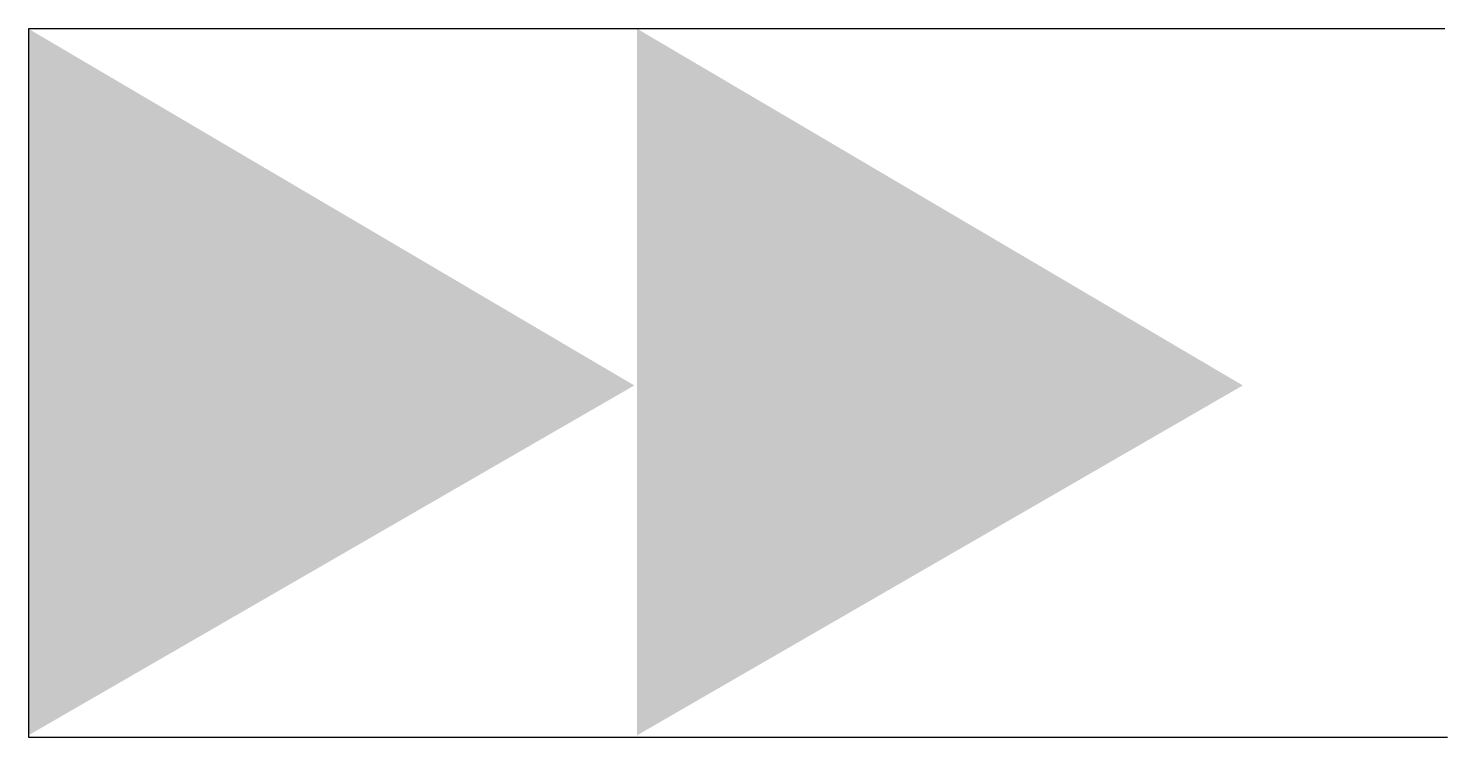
# Model space of a CAD drawing. Extents: x 792.8 to 802.8, y 16.8 to 21.8.
import ezdxf

# ---------------------------------------------------------------- set-up
doc = ezdxf.new("R2010")
doc.units = 0
doc.header["$LTSCALE"] = 5
doc.header["$MEASUREMENT"] = 0
doc.layers.add('11', color=1, linetype='CONTINUOUS')
doc.layers.add('12', color=2, linetype='CONTINUOUS')

msp = doc.modelspace()

# ---------------------------------------------------------------- linework, layer by layer
at = {"layer": '11'}
for p, q in [((792.754, 21.786), (802.735, 21.786)), ((792.754, 16.786), (792.754, 21.786)), ((802.754, 16.786), (792.754, 16.786))]:
    msp.add_line(p, q, dxfattribs=at)
at = {"layer": '12'}
for points in [[(792.751, 16.802), (797.022, 19.269), (792.751, 21.784)], [(797.041, 16.802), (801.311, 19.269), (797.041, 21.784)]]:
    msp.add_solid(points, dxfattribs=at)

doc.saveas('drawing.dxf')
